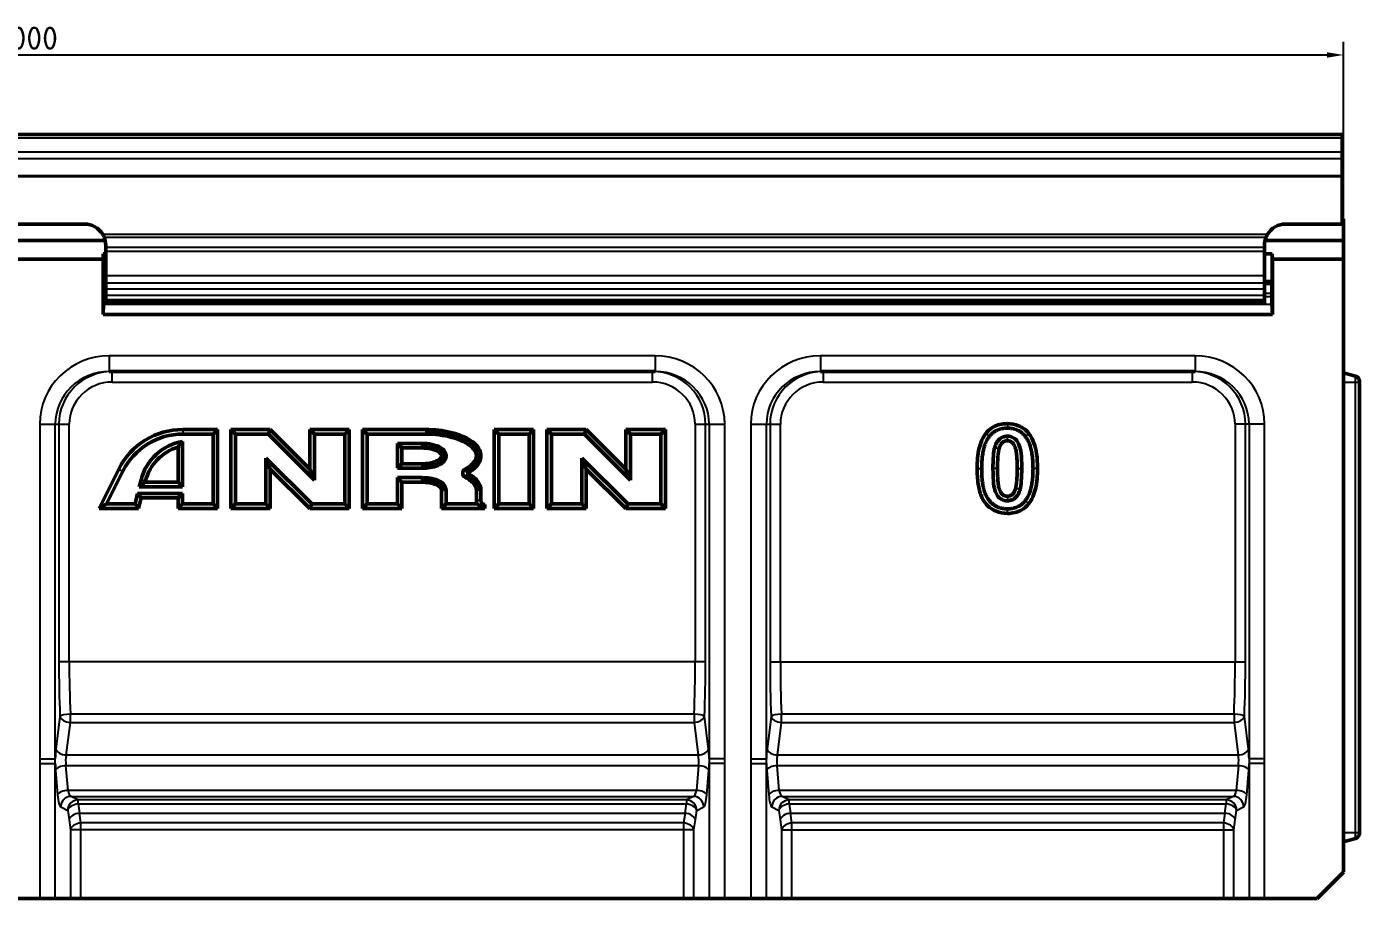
# Model space of a CAD drawing. Header units: millimetres. Extents: x 0 to 2774, y -40 to 1485.
# Drawn here: x 679 to 1185, y 611 to 942 of the extents above; entities that cross this region are included whole.
import ezdxf

# ---------------------------------------------------------------- set-up
doc = ezdxf.new("R2010")
doc.units = ezdxf.units.MM
doc.header["$LTSCALE"] = 2.5
for name, color, linetype, lineweight in [('Bemaßung (ISO)', 7, 'Continuous', 25), ('Sichtbar (ISO)', 7, 'Continuous', 50), ('Sichtbar schmal (ISO)', 7, 'Continuous', 25)]:
    doc.layers.add(name, color=color, linetype=linetype, lineweight=lineweight)
doc.styles.add('TXT 3_5', font='isocpeur.ttf')
doc.dimstyles.new('Anrin Standard (DIN)', dxfattribs={"dimscale": 2.5, "dimtxt": 3.5, "dimasz": 2.5, "dimexe": 2, "dimexo": 0, "dimgap": 0.8, "dimtad": 1, "dimtxsty": 'TXT 3_5', "dimcen": 0.09, "dimdle": 10, "dimclrd": 256, "dimclre": 256, "dimclrt": 256, "dimadec": 0, "dimazin": 2, "dimtfac": 0.714286, "dimtmove": 0, "dimatfit": 3, "dimfxl": 1, "dimtolj": 1, "dimlwd": -1, "dimlwe": -1, "dimarcsym": 0})

# ---------------------------------------------------------------- blocks, each defined once
blk = doc.blocks.new('*D38')
at = {"layer": 'Bemaßung (ISO)', "transparency": 16777216}
for p, q in [((179.14, 853.51), (179.14, 936.01)), ((1179.14, 853.51), (1179.14, 936.01)), ((185.39, 931.01), (1172.89, 931.01))]:
    blk.add_line(p, q, dxfattribs=at)
for points in [[(185.39, 932.05), (185.39, 929.97), (179.14, 931.01)], [(1172.89, 932.05), (1172.89, 929.97), (1179.14, 931.01)]]:
    blk.add_solid(points, dxfattribs=at)
at = {"layer": 'Defpoints', "color": 0, "transparency": 16777216}
for p in [(1179.14, 931.01), (179.14, 853.51), (1179.14, 853.51)]:
    blk.add_point(p, dxfattribs=at)
at = {"layer": 'Bemaßung (ISO)', "transparency": 16777216, "insert": (668.64, 941.76), "char_height": 8.75, "attachment_point": 1, "style": 'TXT 3_5'}
blk.add_mtext('\\A1;1000', dxfattribs=at)

msp = doc.modelspace()

# ---------------------------------------------------------------- linework, layer by layer
at = {"layer": 'Sichtbar (ISO)'}
for p, q in [((1178.636, 900.81), (179.636, 900.81)), ((1178.636, 866.81), (1178.636, 900.81)), ((657.136, 866.81), (701.136, 866.81)), ((1157.136, 866.81), (1178.636, 866.81)), ((1179.136, 868.81), (1178.636, 868.81)), ((1179.136, 868.81), (1179.136, 620.81)), ((708.953, 860.51), (649.318, 860.51)), ((1179.136, 860.51), (1149.318, 860.51)), ((708.136, 853.51), (708.188, 855.51)), ((708.188, 855.51), (709.136, 855.51)), ((708.188, 855.51), (708.188, 845.01)), ((709.136, 858.81), (709.136, 836.81)), ((1149.136, 836.81), (1149.136, 858.81)), ((1149.136, 855.51), (1152.083, 855.51)), ((1152.083, 855.51), (1152.136, 853.51)), ((1152.083, 845.01), (1152.083, 855.51)), ((650.136, 853.51), (708.136, 853.51)), ((708.136, 832.51), (708.136, 853.51)), ((1179.136, 853.51), (1152.136, 853.51)), ((1152.136, 853.51), (1152.136, 832.51)), ((709.136, 845.01), (708.188, 845.01)), ((708.188, 845.01), (708.293, 843.856)), ((708.398, 840.391), (708.398, 839.167)), ((1152.083, 845.01), (1149.136, 845.01)), ((1151.873, 839.167), (1151.873, 840.391)), ((1151.978, 843.856), (1152.083, 845.01)), ((708.336, 836.339), (708.136, 832.51)), ((709.136, 837.81), (1149.136, 837.81)), ((709.136, 836.81), (1149.136, 836.81)), ((1152.136, 832.51), (1151.935, 836.339)), ((1152.136, 832.51), (708.136, 832.51)), ((710.502, 810.81), (917.769, 810.81)), ((980.502, 810.81), (1122.769, 810.81)), ((1183.653, 809.1), (1179.136, 810.31)), ((1185.136, 807.168), (1185.136, 635.453)), ((738.406, 788.81), (751.636, 788.81)), ((738.406, 787.078), (749.903, 787.078)), ((751.636, 788.81), (749.903, 787.078)), ((749.903, 787.078), (749.903, 760.542)), ((751.636, 788.81), (751.636, 758.81)), ((756.636, 758.81), (756.636, 788.81)), ((756.636, 788.81), (771.636, 788.81)), ((756.636, 788.81), (758.368, 787.078)), ((758.368, 760.542), (758.368, 787.078)), ((758.368, 787.078), (770.918, 787.078)), ((771.636, 788.81), (770.918, 787.078)), ((770.918, 787.078), (788.368, 769.629)), ((771.636, 788.81), (786.636, 773.81)), ((786.636, 773.81), (786.636, 788.81)), ((786.636, 788.81), (801.636, 788.81)), ((786.636, 788.81), (788.368, 787.078)), ((788.368, 769.629), (788.368, 787.078)), ((788.368, 787.078), (799.903, 787.078)), ((801.636, 788.81), (799.903, 787.078)), ((799.903, 787.078), (799.903, 760.542)), ((801.636, 788.81), (801.636, 758.81)), ((806.636, 758.81), (806.636, 788.81)), ((806.636, 788.81), (830.636, 788.81)), ((806.636, 788.81), (808.368, 787.078)), ((808.368, 760.542), (808.368, 787.078)), ((808.368, 787.078), (830.636, 787.078)), ((856.636, 758.81), (856.636, 788.81)), ((856.636, 788.81), (871.636, 788.81)), ((856.636, 788.81), (858.368, 787.078)), ((858.368, 760.542), (858.368, 787.078)), ((858.368, 787.078), (869.903, 787.078)), ((871.636, 788.81), (869.903, 787.078)), ((869.903, 787.078), (869.903, 760.542)), ((871.636, 788.81), (871.636, 758.81)), ((876.636, 758.81), (876.636, 788.81)), ((876.636, 788.81), (891.636, 788.81)), ((876.636, 788.81), (878.368, 787.078)), ((878.368, 760.542), (878.368, 787.078)), ((878.368, 787.078), (890.918, 787.078)), ((891.636, 788.81), (890.918, 787.078)), ((890.918, 787.078), (908.368, 769.629)), ((891.636, 788.81), (906.636, 773.81)), ((906.636, 773.81), (906.636, 788.81)), ((906.636, 788.81), (921.636, 788.81)), ((906.636, 788.81), (908.368, 787.078)), ((908.368, 769.629), (908.368, 787.078)), ((908.368, 787.078), (919.903, 787.078)), ((921.636, 788.81), (919.903, 787.078)), ((919.903, 787.078), (919.903, 760.542)), ((921.636, 788.81), (921.636, 758.81)), ((736.636, 768.81), (736.636, 782.099)), ((738.368, 784.269), (738.368, 767.078)), ((821.636, 781.81), (819.903, 783.542)), ((819.903, 774.078), (819.903, 783.542)), ((819.903, 783.542), (829.136, 783.542)), ((821.636, 781.81), (821.636, 775.81)), ((829.136, 781.81), (821.636, 781.81)), ((787.353, 760.542), (769.903, 777.992)), ((771.636, 773.81), (769.903, 777.992)), ((769.903, 777.992), (769.903, 760.542)), ((821.636, 775.81), (819.903, 774.078)), ((821.636, 775.81), (829.136, 775.81)), ((907.353, 760.542), (889.903, 777.992)), ((891.636, 773.81), (889.903, 777.992)), ((889.903, 777.992), (889.903, 760.542)), ((706.636, 758.81), (714.136, 773.81)), ((709.438, 760.542), (715.685, 773.036)), ((721.917, 767.078), (722.56, 769.648)), ((724.24, 769.228), (724.136, 768.81)), ((786.636, 758.81), (771.636, 773.81)), ((771.636, 773.81), (771.636, 758.81)), ((786.636, 773.81), (788.368, 769.629)), ((829.136, 774.078), (819.903, 774.078)), ((821.636, 768.81), (819.903, 770.542)), ((829.136, 770.542), (819.903, 770.542)), ((819.903, 770.542), (819.903, 760.542)), ((906.636, 758.81), (891.636, 773.81)), ((891.636, 773.81), (891.636, 758.81)), ((906.636, 773.81), (908.368, 769.629)), ((721.283, 764.542), (720.283, 760.542)), ((738.368, 764.542), (721.283, 764.542)), ((722.636, 762.81), (721.283, 764.542)), ((724.136, 768.81), (721.917, 767.078)), ((738.368, 767.078), (721.917, 767.078)), ((724.136, 768.81), (736.636, 768.81)), ((736.636, 768.81), (738.368, 767.078)), ((736.636, 762.81), (738.368, 764.542)), ((738.368, 760.542), (738.368, 764.542)), ((829.136, 768.81), (821.636, 768.81)), ((821.636, 768.81), (821.636, 758.81)), ((836.636, 758.81), (836.636, 765.81)), ((838.368, 760.542), (838.368, 765.81)), ((849.903, 765.81), (849.903, 761.81)), ((851.636, 765.81), (851.636, 761.81)), ((706.636, 758.81), (709.438, 760.542)), ((720.283, 760.542), (709.438, 760.542)), ((721.636, 758.81), (720.283, 760.542)), ((722.636, 762.81), (721.636, 758.81)), ((736.636, 762.81), (722.636, 762.81)), ((736.636, 758.81), (736.636, 762.81)), ((736.636, 758.81), (738.368, 760.542)), ((749.903, 760.542), (738.368, 760.542)), ((751.636, 758.81), (749.903, 760.542)), ((756.636, 758.81), (758.368, 760.542)), ((769.903, 760.542), (758.368, 760.542)), ((771.636, 758.81), (769.903, 760.542)), ((786.636, 758.81), (787.353, 760.542)), ((799.903, 760.542), (787.353, 760.542)), ((801.636, 758.81), (799.903, 760.542)), ((806.636, 758.81), (808.368, 760.542)), ((819.903, 760.542), (808.368, 760.542)), ((821.636, 758.81), (819.903, 760.542)), ((836.636, 758.81), (838.368, 760.542)), ((850.163, 760.542), (838.368, 760.542)), ((853.136, 758.81), (852.31, 759.636)), ((853.136, 760.31), (853.136, 758.81)), ((856.636, 758.81), (858.368, 760.542)), ((869.903, 760.542), (858.368, 760.542)), ((871.636, 758.81), (869.903, 760.542)), ((876.636, 758.81), (878.368, 760.542)), ((889.903, 760.542), (878.368, 760.542)), ((891.636, 758.81), (889.903, 760.542)), ((906.636, 758.81), (907.353, 760.542)), ((919.903, 760.542), (907.353, 760.542)), ((921.636, 758.81), (919.903, 760.542)), ((721.636, 758.81), (706.636, 758.81)), ((751.636, 758.81), (736.636, 758.81)), ((771.636, 758.81), (756.636, 758.81)), ((801.636, 758.81), (786.636, 758.81)), ((821.636, 758.81), (806.636, 758.81)), ((853.136, 758.81), (836.636, 758.81)), ((871.636, 758.81), (856.636, 758.81)), ((891.636, 758.81), (876.636, 758.81)), ((921.636, 758.81), (906.636, 758.81)), ((1183.653, 633.521), (1179.136, 632.31)), ((1179.136, 620.81), (1169.136, 610.81)), ((1169.136, 610.81), (189.136, 610.81))]:
    msp.add_line(p, q, dxfattribs=at)
for centre, radius, start, end in [((701.136, 858.81), 8, 30.89671, 90), ((1157.136, 858.81), 8, 90, 149.10329), ((701.136, 858.81), 8, 0, 22.63555), ((1157.136, 858.81), 8, 157.36445, 180), ((1183.136, 807.168), 2, 0, 75), ((738.406, 761.675), 27.135, 90, 153.43495), ((738.406, 761.675), 25.403, 90, 153.43495), ((741.636, 764.879), 19.663, 99.56687, 165.96376), ((741.636, 764.879), 17.931, 106.1915, 165.96376), ((846.418, 772.213), 1.732, 118.47995, 241.93598), ((853.136, 761.81), 3.232, 180, 203.09799), ((853.136, 761.81), 1.5, 180, 270), ((1183.136, 635.453), 2, 285, 0)]:
    msp.add_arc(centre, radius, start, end, dxfattribs=at)
for centre, start_param, end_param in [((708.188, 840.391), 1.5707963, 2.6179939), ((1152.083, 840.391), 3.6651914, 4.712389), ((708.188, 839.167), 0.7853982, 1.5707963), ((1152.083, 839.167), 4.712389, 5.4977871)]:
    msp.add_ellipse(centre, major_axis=(0, -4), ratio=0.0524078, start_param=start_param, end_param=end_param, dxfattribs=at)
for points, knots in [([(708, 862.918), (708.143, 862.679), (708.284, 862.413), (708.443, 862.068), (708.483, 861.977), (708.519, 861.889)], [0.3481471, 0.3481471, 0.3481471, 0.3481471, 0.4317919, 0.4317919, 0.46276079, 0.46276079, 0.46276079, 0.46276079]), ([(1149.752, 861.889), (1149.788, 861.977), (1149.828, 862.068), (1149.987, 862.413), (1150.128, 862.679), (1150.271, 862.918)], [0.86685526, 0.86685526, 0.86685526, 0.86685526, 0.89782415, 0.89782415, 0.98146895, 0.98146895, 0.98146895, 0.98146895]), ([(1043.338, 787.324), (1043.715, 787.802), (1044.623, 788.899), (1046.973, 790.209), (1047.813, 790.527), (1049.607, 790.952), (1050.545, 791.045), (1051.487, 791.045)], [0.00732763, 0.00732763, 0.00732763, 0.00732763, 0.16722379, 0.16722379, 0.24791336, 0.24791336, 0.33204011, 0.33204011, 0.33204011, 0.33204011]), ([(1051.487, 791.045), (1052.963, 791.045), (1054.415, 790.812), (1056.539, 789.934), (1057.248, 789.526), (1058.561, 788.518), (1059.145, 787.931), (1059.659, 787.278)], [0, 0, 0, 0, 0.44283594, 0.44283594, 0.69036532, 0.69036532, 0.94018894, 0.94018894, 0.94018894, 0.94018894]), ([(830.636, 788.81), (833.956, 788.81), (837.273, 788.428), (840.227, 787.706), (843.254, 786.966), (845.893, 785.87), (847.843, 784.542), (849.17, 783.639), (850.18, 782.631), (850.819, 781.571), (851.678, 780.147), (851.862, 778.631), (851.351, 777.169), (851.054, 776.319), (850.525, 775.488), (849.781, 774.702), (848.927, 773.799), (847.79, 772.958), (846.418, 772.213)], [-1.5707963, -1.5707963, -1.5707963, -1.5707963, -1.0964753, -1.0964753, -1.0964753, -0.6104239, -0.6104239, -0.6104239, -0.2797224, -0.2797224, -0.2797224, 0.1648551, 0.1648551, 0.1648551, 0.4233723, 0.4233723, 0.4233723, 0.7203944, 0.7203944, 0.7203944, 0.7203944]), ([(830.636, 787.078), (834.137, 787.078), (837.635, 786.631), (840.626, 785.814), (843.821, 784.942), (846.418, 783.633), (847.978, 782.254), (849.107, 781.256), (849.679, 780.266), (849.847, 779.396), (850.004, 778.583), (849.866, 777.806), (849.315, 776.909), (848.676, 775.87), (847.417, 774.726), (845.592, 773.736)], [-1.5707963, -1.5707963, -1.5707963, -1.5707963, -1.0501016, -1.0501016, -1.0501016, -0.4939206, -0.4939206, -0.4939206, -0.0915104, -0.0915104, -0.0915104, 0.2845979, 0.2845979, 0.2845979, 0.7203944, 0.7203944, 0.7203944, 0.7203944]), ([(1040.014, 774.062), (1040.014, 776.586), (1040.204, 779.284), (1041.052, 782.789), (1041.385, 783.823), (1042.23, 785.699), (1042.727, 786.553), (1043.338, 787.324)], [0, 0, 0, 0, 0.7572272, 0.7572272, 1.0778683, 1.0778683, 1.3720251, 1.3720251, 1.3720251, 1.3720251]), ([(1051.487, 786.266), (1050.866, 786.266), (1050.262, 786.152), (1049.229, 785.722), (1048.69, 785.407), (1047.843, 784.553), (1047.544, 784.105), (1047.035, 783.094), (1046.834, 782.515), (1046.681, 781.941)], [0, 0, 0, 0, 0.18619305, 0.18619305, 0.33646958, 0.33646958, 0.45693008, 0.45693008, 0.59099665, 0.59099665, 0.59099665, 0.59099665]), ([(1056.946, 773.993), (1056.946, 779.229), (1056.596, 781.191), (1055.705, 783.578), (1055.354, 784.223), (1054.804, 784.87), (1054.416, 785.308), (1053.409, 785.877), (1053.042, 786.024), (1052.274, 786.22), (1051.882, 786.266), (1051.487, 786.266)], [0, 0, 0, 0, 1.5708815, 1.5708815, 2.3459193, 2.3459193, 2.5676126, 2.5676126, 2.6834433, 2.6834433, 2.7987915, 2.7987915, 2.7987915, 2.7987915]), ([(1059.659, 787.278), (1060.513, 786.203), (1061.14, 784.963), (1062.453, 781.295), (1062.96, 778.166), (1062.96, 773.993)], [0.0004421, 0.0004421, 0.0004421, 0.0004421, 0.4123636, 0.4123636, 1.1686643, 1.1686643, 1.1686643, 1.1686643]), ([(829.136, 783.542), (830.481, 783.542), (831.824, 783.409), (833.047, 783.147), (834.299, 782.878), (835.421, 782.485), (836.349, 781.91), (836.98, 781.519), (837.541, 781.039), (837.934, 780.368), (838.162, 779.978), (838.323, 779.516), (838.359, 779.03), (838.401, 778.472), (838.27, 777.905), (838.033, 777.435), (837.76, 776.894), (837.368, 776.47), (836.928, 776.118), (836.423, 775.714), (835.845, 775.397), (835.205, 775.131), (833.506, 774.425), (831.333, 774.078), (829.136, 774.078)], [-1.5707963, -1.5707963, -1.5707963, -1.5707963, -1.0781193, -1.0781193, -1.0781193, -0.573258, -0.573258, -0.573258, -0.2297586, -0.2297586, -0.2297586, -0.0300173, -0.0300173, -0.0300173, 0.1994746, 0.1994746, 0.1994746, 0.4631481, 0.4631481, 0.4631481, 0.7660947, 0.7660947, 0.7660947, 1.5707963, 1.5707963, 1.5707963, 1.5707963]), ([(829.136, 775.81), (831.147, 775.81), (833.145, 776.15), (834.54, 776.73), (835.065, 776.949), (835.507, 777.199), (835.845, 777.47), (836.14, 777.706), (836.356, 777.957), (836.487, 778.216), (836.6, 778.441), (836.649, 778.671), (836.632, 778.9), (836.617, 779.1), (836.552, 779.299), (836.438, 779.494), (836.243, 779.828), (835.902, 780.149), (835.437, 780.437), (834.752, 780.862), (833.795, 781.215), (832.683, 781.454), (831.598, 781.687), (830.367, 781.81), (829.136, 781.81)], [-1.5707963, -1.5707963, -1.5707963, -1.5707963, -0.7660947, -0.7660947, -0.7660947, -0.4631481, -0.4631481, -0.4631481, -0.1994746, -0.1994746, -0.1994746, 0.0300173, 0.0300173, 0.0300173, 0.2297586, 0.2297586, 0.2297586, 0.573258, 0.573258, 0.573258, 1.0781193, 1.0781193, 1.0781193, 1.5707963, 1.5707963, 1.5707963, 1.5707963]), ([(1046.681, 781.941), (1046.479, 781.188), (1046.301, 780.152), (1046.063, 777.146), (1046.028, 775.49), (1046.028, 773.993)], [0.00011238, 0.00011238, 0.00011238, 0.00011238, 0.23361705, 0.23361705, 0.46623967, 0.46623967, 0.46623967, 0.46623967]), ([(838.368, 765.81), (838.368, 765.932), (838.36, 766.054), (838.345, 766.175), (838.249, 766.941), (837.857, 767.596), (837.383, 768.089), (836.758, 768.738), (835.975, 769.182), (835.082, 769.54), (833.403, 770.211), (831.28, 770.542), (829.136, 770.542)], [-3.1415927, -3.1415927, -3.1415927, -3.1415927, -3.0916525, -3.0916525, -3.0916525, -2.7740927, -2.7740927, -2.7740927, -2.3561945, -2.3561945, -2.3561945, -1.5707963, -1.5707963, -1.5707963, -1.5707963]), ([(845.603, 770.685), (847.082, 769.897), (848.195, 769.02), (848.892, 768.189), (849.627, 767.312), (849.903, 766.536), (849.903, 765.81)], [-0.6949133, -0.6949133, -0.6949133, -0.6949133, -0.35662735, -0.35662735, -0.35662735, 0, 0, 0, 0]), ([(846.418, 772.213), (848.066, 771.335), (849.371, 770.329), (850.258, 769.255), (851.167, 768.155), (851.636, 766.983), (851.636, 765.81)], [-0.6949133, -0.6949133, -0.6949133, -0.6949133, -0.35170062, -0.35170062, -0.35170062, 0, 0, 0, 0]), ([(1051.487, 756.964), (1050.028, 756.964), (1048.603, 757.206), (1046.049, 758.26), (1044.979, 758.98), (1042.678, 761.228), (1041.999, 762.583), (1041.017, 764.901), (1040.639, 766.529), (1040.114, 770.041), (1040.014, 772.1), (1040.014, 774.062)], [0, 0, 0, 0, 0.4375894, 0.4375894, 0.8301111, 0.8301111, 1.4034282, 1.4034282, 2.3873429, 2.3873429, 3.6063611, 3.6063611, 3.6063611, 3.6063611]), ([(1046.028, 773.993), (1046.028, 768.79), (1046.377, 766.811), (1047.265, 764.424), (1047.61, 763.786), (1048.155, 763.14), (1048.537, 762.709), (1049.544, 762.138), (1049.915, 761.988), (1050.691, 761.79), (1051.087, 761.743), (1051.487, 761.743)], [0, 0, 0, 0, 1.5608238, 1.5608238, 2.3215559, 2.3215559, 2.5478978, 2.5478978, 2.6680035, 2.6680035, 2.7876142, 2.7876142, 2.7876142, 2.7876142]), ([(1056.293, 766.069), (1056.494, 766.821), (1056.673, 767.857), (1056.911, 770.852), (1056.946, 772.501), (1056.946, 773.993)], [0.00011236, 0.00011236, 0.00011236, 0.00011236, 0.23377828, 0.23377828, 0.46663187, 0.46663187, 0.46663187, 0.46663187]), ([(1062.96, 773.993), (1062.96, 771.46), (1062.77, 768.748), (1061.922, 765.231), (1061.589, 764.193), (1060.744, 762.313), (1060.248, 761.458), (1059.636, 760.685)], [0, 0, 0, 0, 0.7600988, 0.7600988, 1.0814796, 1.0814796, 1.3759703, 1.3759703, 1.3759703, 1.3759703]), ([(836.636, 765.81), (836.636, 766), (836.591, 766.189), (836.502, 766.375), (836.41, 766.565), (836.273, 766.752), (836.092, 766.932), (835.725, 767.296), (835.177, 767.631), (834.489, 767.911), (833.098, 768.479), (831.123, 768.81), (829.136, 768.81)], [-3.1415927, -3.1415927, -3.1415927, -3.1415927, -2.9523505, -2.9523505, -2.9523505, -2.7584281, -2.7584281, -2.7584281, -2.3657876, -2.3657876, -2.3657876, -1.5707963, -1.5707963, -1.5707963, -1.5707963]), ([(1051.487, 761.743), (1052.108, 761.743), (1052.711, 761.857), (1053.745, 762.288), (1054.284, 762.602), (1055.131, 763.456), (1055.43, 763.904), (1055.939, 764.915), (1056.139, 765.494), (1056.293, 766.069)], [0, 0, 0, 0, 0.18619305, 0.18619305, 0.33646958, 0.33646958, 0.45693008, 0.45693008, 0.59099663, 0.59099663, 0.59099663, 0.59099663]), ([(1059.636, 760.685), (1058.841, 759.68), (1057.889, 758.849), (1055.983, 757.793), (1055.147, 757.478), (1053.359, 757.057), (1052.424, 756.964), (1051.487, 756.964)], [0.00001947, 0.00001947, 0.00001947, 0.00001947, 0.3844495, 0.3844495, 0.65431254, 0.65431254, 0.93567402, 0.93567402, 0.93567402, 0.93567402])]:
    msp.add_open_spline(points, degree=3, knots=knots, dxfattribs=at)
for points in [[(1044.696, 786.249), (1041.746, 782.522), (1041.746, 774.062)], [(1051.487, 789.313), (1047.119, 789.313), (1044.696, 786.249)], [(1051.487, 784.534), (1050.435, 784.534), (1048.812, 783.208), (1048.354, 781.493)], [(1058.301, 786.204), (1055.854, 789.313), (1051.487, 789.313)], [(1055.214, 773.993), (1055.214, 779.275), (1054.139, 783.208), (1052.539, 784.534), (1051.487, 784.534)], [(1061.228, 773.993), (1061.228, 782.522), (1058.301, 786.204)], [(736.636, 782.099), (737.45, 783.184), (738.368, 784.269)], [(1048.354, 781.493), (1047.76, 779.275), (1047.76, 773.993)], [(1041.746, 774.062), (1041.746, 765.419), (1047.097, 758.696), (1051.487, 758.696)], [(1047.76, 773.993), (1047.76, 768.734), (1048.834, 764.778), (1050.435, 763.475), (1051.487, 763.475)], [(1054.619, 766.516), (1055.214, 768.734), (1055.214, 773.993)], [(1058.278, 761.76), (1061.228, 765.487), (1061.228, 773.993)], [(1051.487, 763.475), (1052.539, 763.475), (1054.162, 764.801), (1054.619, 766.516)], [(852.31, 759.636), (851.236, 759.833), (850.163, 760.542)], [(853.136, 760.31), (852.798, 759.973), (852.31, 759.636)], [(1051.487, 758.696), (1055.854, 758.696), (1058.278, 761.76)]]:
    msp.add_open_spline(points, degree=2, dxfattribs=at)
at = {"layer": 'Sichtbar schmal (ISO)'}
for p, q in [((179.636, 899.53), (1178.636, 899.53)), ((179.636, 894.273), (1178.636, 894.273)), ((179.636, 891.656), (1178.636, 891.656)), ((179.636, 885.195), (1178.636, 885.195)), ((179.636, 884.81), (1178.636, 884.81)), ((708, 862.918), (1150.271, 862.918)), ((708.519, 861.889), (1149.752, 861.889)), ((709.136, 858.077), (1149.136, 858.077)), ((709.136, 856.533), (1149.136, 856.533)), ((709.136, 847.298), (1149.136, 847.298)), ((709.136, 843.856), (708.293, 843.856)), ((709.136, 840.391), (708.398, 840.391)), ((709.136, 844.471), (1149.136, 844.471)), ((709.136, 842.224), (1149.136, 842.224)), ((1151.978, 843.856), (1149.136, 843.856)), ((1151.873, 840.391), (1149.136, 840.391)), ((708.336, 836.339), (1151.935, 836.339)), ((709.136, 839.167), (708.398, 839.167)), ((709.136, 839.81), (1149.136, 839.81)), ((1151.873, 839.167), (1149.136, 839.167)), ((710.502, 816.81), (710.502, 810.81)), ((917.769, 816.81), (710.502, 816.81)), ((917.769, 816.81), (917.769, 810.81)), ((980.502, 816.81), (980.502, 810.81)), ((1122.769, 816.81), (980.502, 816.81)), ((1122.769, 816.81), (1122.769, 810.81)), ((711.56, 806.81), (711.56, 810.81)), ((916.711, 806.81), (916.711, 810.81)), ((981.56, 810.81), (981.56, 806.81)), ((1121.711, 810.81), (1121.711, 806.81)), ((711.56, 806.81), (916.711, 806.81)), ((981.56, 806.81), (1121.711, 806.81)), ((1179.136, 806.81), (1185.136, 806.81)), ((1183.653, 633.521), (1183.653, 809.1)), ((684.101, 790.81), (695.313, 790.81)), ((684.101, 790.81), (684.101, 663.82)), ((690.01, 663.82), (690.01, 790.81)), ((691.374, 790.81), (691.374, 700.63)), ((695.313, 700.63), (695.313, 790.81)), ((932.958, 790.81), (944.17, 790.81)), ((932.958, 790.81), (932.958, 700.63)), ((936.897, 700.63), (936.897, 790.81)), ((938.261, 790.81), (938.261, 663.82)), ((944.17, 663.82), (944.17, 790.81)), ((954.101, 790.81), (965.313, 790.81)), ((954.101, 790.81), (954.101, 663.82)), ((960.01, 663.82), (960.01, 790.81)), ((961.374, 790.81), (961.374, 700.63)), ((965.313, 700.63), (965.313, 790.81)), ((1051.487, 791.045), (1051.487, 789.313)), ((1137.958, 790.81), (1137.958, 700.63)), ((1149.17, 790.81), (1137.958, 790.81)), ((1141.897, 700.63), (1141.897, 790.81)), ((1143.261, 790.81), (1143.261, 663.82)), ((1149.17, 663.82), (1149.17, 790.81)), ((738.406, 788.81), (738.406, 787.078)), ((830.636, 788.81), (830.636, 787.078)), ((1043.338, 787.324), (1044.696, 786.249)), ((1051.487, 784.534), (1051.487, 786.266)), ((829.136, 781.81), (829.136, 783.542)), ((829.136, 775.81), (829.136, 774.078)), ((714.136, 773.81), (715.685, 773.036)), ((724.24, 769.228), (722.56, 769.648)), ((829.136, 768.81), (829.136, 770.542)), ((846.418, 772.213), (845.592, 773.736)), ((846.418, 772.213), (845.603, 770.685)), ((1040.014, 774.062), (1041.746, 774.062)), ((1047.76, 773.993), (1046.028, 773.993)), ((1055.214, 773.993), (1056.946, 773.993)), ((1062.96, 773.993), (1061.228, 773.993)), ((836.636, 765.81), (838.368, 765.81)), ((851.636, 765.81), (849.903, 765.81)), ((851.636, 761.81), (849.903, 761.81)), ((1051.487, 763.475), (1051.487, 761.743)), ((1051.487, 756.964), (1051.487, 758.696)), ((936.897, 700.63), (691.374, 700.63)), ((961.374, 700.63), (1141.897, 700.63)), ((691.785, 679.887), (690.256, 667.499)), ((695.724, 677.593), (695.724, 680.776)), ((932.547, 680.776), (695.724, 680.776)), ((932.547, 680.776), (932.547, 677.593)), ((938.015, 667.499), (936.486, 679.887)), ((961.785, 679.887), (960.256, 667.499)), ((965.724, 677.593), (965.724, 680.776)), ((1137.547, 680.776), (965.724, 680.776)), ((1137.547, 680.776), (1137.547, 677.593)), ((1143.015, 667.499), (1141.486, 679.887)), ((694.195, 665.204), (695.724, 677.593)), ((695.724, 677.593), (932.547, 677.593)), ((932.547, 677.593), (934.076, 665.204)), ((964.195, 665.204), (965.724, 677.593)), ((965.724, 677.593), (1137.547, 677.593)), ((1137.547, 677.593), (1139.076, 665.204)), ((684.101, 663.82), (690.01, 663.82)), ((934.076, 665.204), (694.195, 665.204)), ((944.17, 663.82), (938.261, 663.82)), ((954.101, 663.82), (960.01, 663.82)), ((1139.076, 665.204), (964.195, 665.204)), ((1149.17, 663.82), (1143.261, 663.82)), ((684.101, 662), (690.01, 662)), ((684.101, 662), (684.101, 610.81)), ((690.01, 610.81), (690.01, 662)), ((690.133, 659.529), (690.906, 650.121)), ((694.846, 651.811), (694.072, 661.22)), ((694.072, 661.22), (934.199, 661.22)), ((934.199, 661.22), (933.425, 651.811)), ((937.365, 650.121), (938.138, 659.529)), ((938.261, 662), (938.261, 610.81)), ((944.17, 662), (938.261, 662)), ((944.17, 610.81), (944.17, 662)), ((954.101, 662), (960.01, 662)), ((954.101, 662), (954.101, 610.81)), ((960.01, 610.81), (960.01, 662)), ((960.133, 659.529), (960.906, 650.121)), ((964.072, 661.22), (1139.199, 661.22)), ((964.846, 651.811), (964.072, 661.22)), ((1139.199, 661.22), (1138.425, 651.811)), ((1142.365, 650.121), (1143.138, 659.529)), ((1149.17, 662), (1143.261, 662)), ((1143.261, 662), (1143.261, 610.81)), ((1149.17, 610.81), (1149.17, 662)), ((933.425, 651.811), (694.846, 651.811)), ((698.658, 648.199), (696.001, 649.517)), ((696.001, 649.517), (932.27, 649.517)), ((698.658, 646.63), (698.658, 648.199)), ((929.613, 648.199), (698.658, 648.199)), ((932.27, 649.517), (929.613, 648.199)), ((929.613, 648.199), (929.613, 646.63)), ((1138.425, 651.811), (964.846, 651.811)), ((966.001, 649.517), (1137.27, 649.517)), ((968.658, 648.199), (966.001, 649.517)), ((968.658, 646.63), (968.658, 648.199)), ((1134.613, 648.199), (968.658, 648.199)), ((1137.27, 649.517), (1134.613, 648.199)), ((1134.613, 648.199), (1134.613, 646.63)), ((692.062, 645.532), (694.718, 644.214)), ((698.658, 646.63), (929.613, 646.63)), ((699.721, 639.418), (699.165, 643.175)), ((699.165, 643.175), (929.106, 643.175)), ((929.106, 643.175), (928.55, 639.418)), ((933.553, 644.214), (936.209, 645.532)), ((962.062, 645.532), (964.718, 644.214)), ((968.658, 646.63), (1134.613, 646.63)), ((969.721, 639.418), (969.165, 643.175)), ((969.165, 643.175), (1134.106, 643.175)), ((1134.106, 643.175), (1133.55, 639.418)), ((1138.553, 644.214), (1141.209, 645.532)), ((695.226, 640.604), (695.782, 636.847)), ((699.721, 610.81), (699.721, 639.418)), ((928.55, 639.418), (699.721, 639.418)), ((928.55, 639.418), (928.55, 610.81)), ((932.489, 636.847), (933.045, 640.604)), ((965.226, 640.604), (965.782, 636.847)), ((1133.55, 639.418), (969.721, 639.418)), ((969.721, 610.81), (969.721, 639.418)), ((1133.55, 639.418), (1133.55, 610.81)), ((1137.489, 636.847), (1138.045, 640.604)), ((932.489, 636.847), (695.782, 636.847)), ((695.782, 636.847), (695.782, 610.81)), ((932.489, 610.81), (932.489, 636.847)), ((965.782, 636.847), (965.782, 610.81)), ((965.782, 636.847), (1137.489, 636.847)), ((1137.489, 610.81), (1137.489, 636.847)), ((1179.136, 635.81), (1185.136, 635.81))]:
    msp.add_line(p, q, dxfattribs=at)
for centre, major_axis, ratio, start_param, end_param in [((710.502, 790.81), (-26.401, 0), 0.9848078, 4.712389, 6.2831853), ((917.769, 790.81), (26.401, 0), 0.9848078, 0, 1.5707963), ((980.502, 790.81), (-26.401, 0), 0.9848078, 4.712389, 6.2831853), ((1122.769, 790.81), (26.401, 0), 0.9848078, 0, 1.5707963), ((710.502, 790.81), (-20.492, 0), 0.9759789, 4.712389, 6.2831853), ((711.56, 790.81), (-20.186, 0), 0.9907829, 4.712389, 6.2831853), ((916.711, 790.81), (20.186, 0), 0.9907829, 0, 1.5707963), ((917.769, 790.81), (20.492, 0), 0.9759789, 0, 1.5707963), ((980.502, 790.81), (-20.492, 0), 0.9759789, 4.712389, 6.2831853), ((981.56, 790.81), (-20.186, 0), 0.9907829, 4.712389, 6.2831853), ((1121.711, 790.81), (20.186, 0), 0.9907829, 0, 1.5707963), ((1122.769, 790.81), (20.492, 0), 0.9759789, 0, 1.5707963), ((711.56, 790.81), (-16.247, 0), 0.9848078, 4.712389, 6.2831853), ((916.711, 790.81), (16.247, 0), 0.9848078, 0, 1.5707963), ((981.56, 790.81), (-16.247, 0), 0.9848078, 4.712389, 6.2831853), ((1121.711, 790.81), (16.247, 0), 0.9848078, 0, 1.5707963), ((707.84, 700.63), (0, -93.385), 0.176327, 4.712389, 4.9363816), ((711.779, 700.63), (0, 89.385), 0.1842177, 1.5707963, 1.7947889), ((916.492, 700.63), (0, -89.385), 0.1842177, 1.3468037, 1.5707963), ((920.431, 700.63), (0, 93.385), 0.176327, 4.4883964, 4.712389), ((977.84, 700.63), (0, -93.385), 0.176327, 4.712389, 4.9363816), ((981.779, 700.63), (0, 89.385), 0.1842177, 1.5707963, 1.7947889), ((1121.492, 700.63), (0, -89.385), 0.1842177, 1.3468037, 1.5707963), ((1125.431, 700.63), (0, 93.385), 0.176327, 4.4883964, 4.712389), ((695.724, 679.887), (-3.997, -0.161), 0.2219541, 4.7034733, 6.10414), ((695.724, 679.887), (-3.97, 0.49), 0.5706653, 0.2130696, 1.6411375), ((932.547, 679.887), (3.997, -0.161), 0.2219541, 0.1790453, 1.579712), ((932.547, 679.887), (3.97, 0.49), 0.5706653, 4.6420478, 6.0701157), ((965.724, 679.887), (-3.997, -0.161), 0.2219541, 4.7034733, 6.10414), ((965.724, 679.887), (-3.97, 0.49), 0.5706653, 0.2130696, 1.6411375), ((1137.547, 679.887), (3.997, -0.161), 0.2219541, 0.1790453, 1.579712), ((1137.547, 679.887), (3.97, 0.49), 0.5706653, 4.6420478, 6.0701157), ((691.411, 662.91), (0, -8), 0.176327, 4.1015237, 4.5984092), ((694.195, 667.499), (-3.97, 0.49), 0.5706653, 0.2130696, 1.6411375), ((695.35, 662.91), (0, 4), 0.352654, 0.9599311, 2.0071286), ((934.076, 667.499), (3.97, 0.49), 0.5706653, 4.6420478, 6.0701157), ((932.921, 662.91), (0, -4), 0.352654, 1.134464, 2.1816616), ((936.86, 662.91), (0, 8), 0.176327, 4.8263687, 5.3232542), ((961.411, 662.91), (0, -8), 0.176327, 4.1015237, 4.5984092), ((964.195, 667.499), (-3.97, 0.49), 0.5706653, 0.2130696, 1.6411375), ((965.35, 662.91), (0, 4), 0.352654, 0.9599311, 2.0071286), ((1139.076, 667.499), (3.97, 0.49), 0.5706653, 4.6420478, 6.0701157), ((1137.921, 662.91), (0, -4), 0.352654, 1.134464, 2.1816616), ((1141.86, 662.91), (0, 8), 0.176327, 4.8263687, 5.3232542), ((691.411, 662.91), (0, -8), 0.176327, 4.8263687, 5.1487213), ((694.072, 659.529), (-3.987, -0.328), 0.4214497, 4.6777501, 6.0905108), ((934.199, 659.529), (3.987, -0.328), 0.4214497, 0.1926745, 1.6054352), ((936.86, 662.91), (0, 8), 0.176327, 4.2760567, 4.5984092), ((961.411, 662.91), (0, -8), 0.176327, 4.8263687, 5.1487213), ((964.072, 659.529), (-3.987, -0.328), 0.4214497, 4.6777501, 6.0905108), ((1139.199, 659.529), (3.987, -0.328), 0.4214497, 0.1926745, 1.6054352), ((1141.86, 662.91), (0, 8), 0.176327, 4.2760567, 4.5984092), ((694.846, 650.121), (-3.987, -0.328), 0.4214497, 4.6777501, 6.0905108), ((692.185, 653.502), (0, -8), 0.176327, 5.1487213, 6.1959188), ((696.001, 645.532), (-1.778, -3.583), 0.9811726, 3.6097849, 5.1654462), ((698.658, 644.214), (-1.778, -3.583), 0.9811726, 3.6097849, 5.1654462), ((696.124, 653.502), (0, 4), 0.352654, 2.0071286, 3.0543262), ((929.613, 644.214), (-1.778, 3.583), 0.9811726, 4.2593318, 5.8149931), ((932.147, 653.502), (0, -4), 0.352654, 0.0872665, 1.134464), ((932.27, 645.532), (-1.778, 3.583), 0.9811726, 4.2593318, 5.8149931), ((933.425, 650.121), (3.987, -0.328), 0.4214497, 0.1926745, 1.6054352), ((936.086, 653.502), (0, 8), 0.176327, 3.2288591, 4.2760567), ((964.846, 650.121), (-3.987, -0.328), 0.4214497, 4.6777501, 6.0905108), ((962.185, 653.502), (0, -8), 0.176327, 5.1487213, 6.1959188), ((966.001, 645.532), (-1.778, -3.583), 0.9811726, 3.6097849, 5.1654462), ((968.658, 644.214), (-1.778, -3.583), 0.9811726, 3.6097849, 5.1654462), ((966.124, 653.502), (0, 4), 0.352654, 2.0071286, 3.0543262), ((1134.613, 644.214), (-1.778, 3.583), 0.9811726, 4.2593318, 5.8149931), ((1137.147, 653.502), (0, -4), 0.352654, 0.0872665, 1.134464), ((1137.27, 645.532), (-1.778, 3.583), 0.9811726, 4.2593318, 5.8149931), ((1138.425, 650.121), (3.987, -0.328), 0.4214497, 0.1926745, 1.6054352), ((1141.086, 653.502), (0, 8), 0.176327, 3.2288591, 4.2760567), ((698.658, 644.214), (-3.965, -0.53), 0.6007299, 4.6322581, 6.064231), ((707.84, 700.63), (0, -93.385), 0.176327, 5.361061, 5.4105207), ((699.165, 640.604), (-3.957, -0.585), 0.6386983, 4.6181696, 6.0555482), ((711.779, 700.63), (0, 89.385), 0.1842177, 2.2194683, 2.268928), ((916.492, 700.63), (0, -89.385), 0.1842177, 0.8726646, 0.9221243), ((929.106, 640.604), (3.957, -0.585), 0.6386983, 0.2276371, 1.6650157), ((929.613, 644.214), (3.965, -0.53), 0.6007299, 0.2189543, 1.6509272), ((920.431, 700.63), (0, 93.385), 0.176327, 4.0142573, 4.063717), ((968.658, 644.214), (-3.965, -0.53), 0.6007299, 4.6322581, 6.064231), ((977.84, 700.63), (0, -93.385), 0.176327, 5.361061, 5.4105207), ((969.165, 640.604), (-3.957, -0.585), 0.6386983, 4.6181696, 6.0555482), ((981.779, 700.63), (0, 89.385), 0.1842177, 2.2194683, 2.268928), ((1121.492, 700.63), (0, -89.385), 0.1842177, 0.8726646, 0.9221243), ((1134.106, 640.604), (3.957, -0.585), 0.6386983, 0.2276371, 1.6650157), ((1134.613, 644.214), (3.965, -0.53), 0.6007299, 0.2189543, 1.6509272), ((1125.431, 700.63), (0, 93.385), 0.176327, 4.0142573, 4.063717), ((699.721, 636.847), (-3.957, -0.585), 0.6386983, 4.6181696, 6.0555482), ((928.55, 636.847), (3.957, -0.585), 0.6386983, 0.2276371, 1.6650157), ((969.721, 636.847), (-3.957, -0.585), 0.6386983, 4.6181696, 6.0555482), ((1133.55, 636.847), (3.957, -0.585), 0.6386983, 0.2276371, 1.6650157)]:
    msp.add_ellipse(centre, major_axis=major_axis, ratio=ratio, start_param=start_param, end_param=end_param, dxfattribs=at)
for points, knots in [([(830.636, 787.985), (831.127, 787.985), (831.619, 787.976), (832.11, 787.959), (836.83, 787.798), (841.407, 786.827), (844.771, 785.303), (847.422, 784.101), (849.297, 782.565), (850.174, 781.039), (850.942, 779.703), (851.018, 778.409), (850.427, 777.078), (849.791, 775.644), (848.285, 774.166), (846.024, 772.939)], [-1.5707963, -1.5707963, -1.5707963, -1.5707963, -1.4991839, -1.4991839, -1.4991839, -0.8102235, -0.8102235, -0.8102235, -0.2672269, -0.2672269, -0.2672269, 0.2082264, 0.2082264, 0.2082264, 0.7203944, 0.7203944, 0.7203944, 0.7203944]), ([(1058.301, 786.204), (1058.639, 786.471), (1058.982, 786.742), (1059.433, 787.099), (1059.546, 787.188), (1059.659, 787.278)], [-0.51681743, -0.51681743, -0.51681743, -0.51681743, -0.25868116, -0.25868116, -0.17239755, -0.17239755, -0.17239755, -0.17239755]), ([(829.136, 782.636), (831.185, 782.636), (833.219, 782.309), (834.745, 781.698), (835.891, 781.24), (836.793, 780.643), (837.231, 779.763), (837.508, 779.206), (837.527, 778.515), (837.272, 777.946), (836.9, 777.113), (836.107, 776.53), (835.1, 776.073), (833.536, 775.364), (831.348, 774.985), (829.136, 774.985)], [-1.5707963, -1.5707963, -1.5707963, -1.5707963, -0.7853982, -0.7853982, -0.7853982, -0.1963495, -0.1963495, -0.1963495, 0.1768537, 0.1768537, 0.1768537, 0.7231058, 0.7231058, 0.7231058, 1.5707963, 1.5707963, 1.5707963, 1.5707963]), ([(1048.354, 781.493), (1047.938, 781.605), (1047.515, 781.718), (1046.96, 781.866), (1046.821, 781.903), (1046.681, 781.941)], [-0.51700731, -0.51700731, -0.51700731, -0.51700731, -0.25876046, -0.25876046, -0.17244823, -0.17244823, -0.17244823, -0.17244823]), ([(837.461, 765.81), (837.461, 766.281), (837.289, 766.736), (837.018, 767.116), (836.524, 767.806), (835.731, 768.304), (834.745, 768.698), (833.219, 769.309), (831.185, 769.636), (829.136, 769.636)], [-3.1415927, -3.1415927, -3.1415927, -3.1415927, -2.8629124, -2.8629124, -2.8629124, -2.3561945, -2.3561945, -2.3561945, -1.5707963, -1.5707963, -1.5707963, -1.5707963]), ([(846.029, 771.485), (847.196, 770.863), (848.169, 770.182), (848.916, 769.478), (850.214, 768.256), (850.81, 767.007), (850.81, 765.81)], [-0.6949133, -0.6949133, -0.6949133, -0.6949133, -0.4410954, -0.4410954, -0.4410954, 0, 0, 0, 0]), ([(1056.293, 766.069), (1056.153, 766.106), (1056.014, 766.143), (1055.458, 766.292), (1055.036, 766.405), (1054.619, 766.516)], [0.17243817, 0.17243817, 0.17243817, 0.17243817, 0.25874043, 0.25874043, 0.51696731, 0.51696731, 0.51696731, 0.51696731]), ([(1059.636, 760.685), (1059.523, 760.775), (1059.41, 760.864), (1058.957, 761.223), (1058.618, 761.491), (1058.278, 761.76)], [-0.34641016, -0.34641016, -0.34641016, -0.34641016, -0.25980762, -0.25980762, 0, 0, 0, 0]), ([(684.101, 663.82), (684.101, 663.517), (684.101, 663.213), (684.101, 662.607), (684.101, 662.304), (684.101, 662)], [-0.18197301, -0.18197301, -0.18197301, -0.18197301, -0.09098651, -0.09098651, 0, 0, 0, 0]), ([(690.01, 662), (690.006, 662.301), (690.004, 662.606), (690.004, 663.215), (690.006, 663.519), (690.01, 663.82)], [0, 0, 0, 0, 0.09098651, 0.09098651, 0.18197301, 0.18197301, 0.18197301, 0.18197301]), ([(938.261, 663.82), (938.265, 663.519), (938.267, 663.215), (938.267, 662.606), (938.265, 662.301), (938.261, 662)], [0, 0, 0, 0, 0.09098651, 0.09098651, 0.18197301, 0.18197301, 0.18197301, 0.18197301]), ([(944.17, 662), (944.17, 662.304), (944.17, 662.607), (944.17, 663.213), (944.17, 663.517), (944.17, 663.82)], [-0.18197301, -0.18197301, -0.18197301, -0.18197301, -0.09098651, -0.09098651, 0, 0, 0, 0]), ([(954.101, 663.82), (954.101, 663.517), (954.101, 663.213), (954.101, 662.607), (954.101, 662.304), (954.101, 662)], [-0.18197301, -0.18197301, -0.18197301, -0.18197301, -0.09098651, -0.09098651, 0, 0, 0, 0]), ([(960.01, 662), (960.006, 662.301), (960.004, 662.606), (960.004, 663.215), (960.006, 663.519), (960.01, 663.82)], [0, 0, 0, 0, 0.09098651, 0.09098651, 0.18197301, 0.18197301, 0.18197301, 0.18197301]), ([(1143.261, 663.82), (1143.265, 663.519), (1143.267, 663.215), (1143.267, 662.606), (1143.265, 662.301), (1143.261, 662)], [0, 0, 0, 0, 0.09098651, 0.09098651, 0.18197301, 0.18197301, 0.18197301, 0.18197301]), ([(1149.17, 662), (1149.17, 662.304), (1149.17, 662.607), (1149.17, 663.213), (1149.17, 663.517), (1149.17, 663.82)], [-0.18197301, -0.18197301, -0.18197301, -0.18197301, -0.09098651, -0.09098651, 0, 0, 0, 0])]:
    msp.add_open_spline(points, degree=3, knots=knots, dxfattribs=at)

# ---------------------------------------------------------------- dimensions: what is measured, and where the dimension line sits
at = {"layer": 'Bemaßung (ISO)'}
dim = msp.add_linear_dim(base=(1179.136, 931.01), p1=(179.136, 853.51), p2=(1179.136, 853.51), dimstyle='Anrin Standard (DIN)', override={"dimgap": 0.8, "dimdec": 2, "dimtol": 0, "dimlim": 0, "dimtp": 0, "dimtm": 0, "dimtdec": 2, "dimtofl": 0, "dimatfit": 1}, dxfattribs=at)
dim.commit()
dim.dimension.update_dxf_attribs({"geometry": '*D38', "text_midpoint": (679.136, 931.01), "dimtype": 160})

doc.saveas('drawing.dxf')
